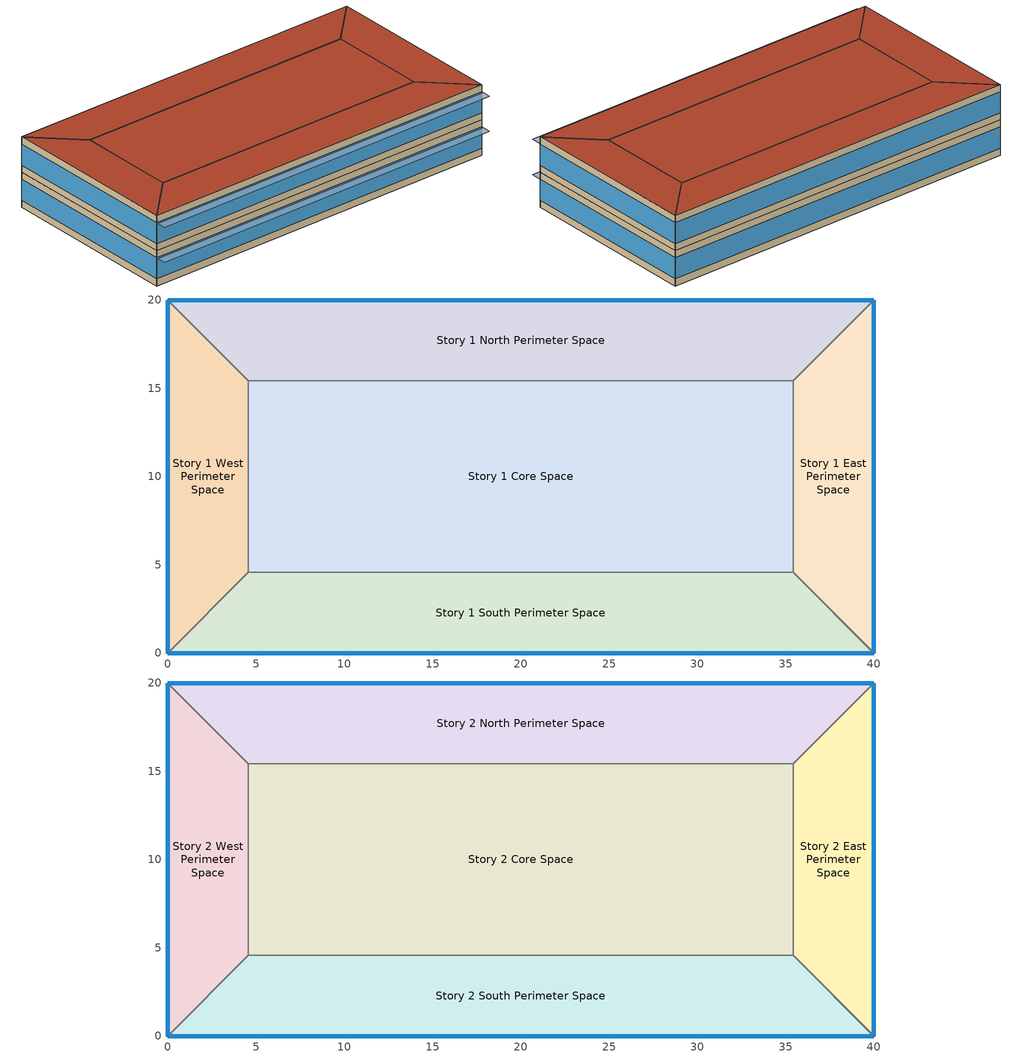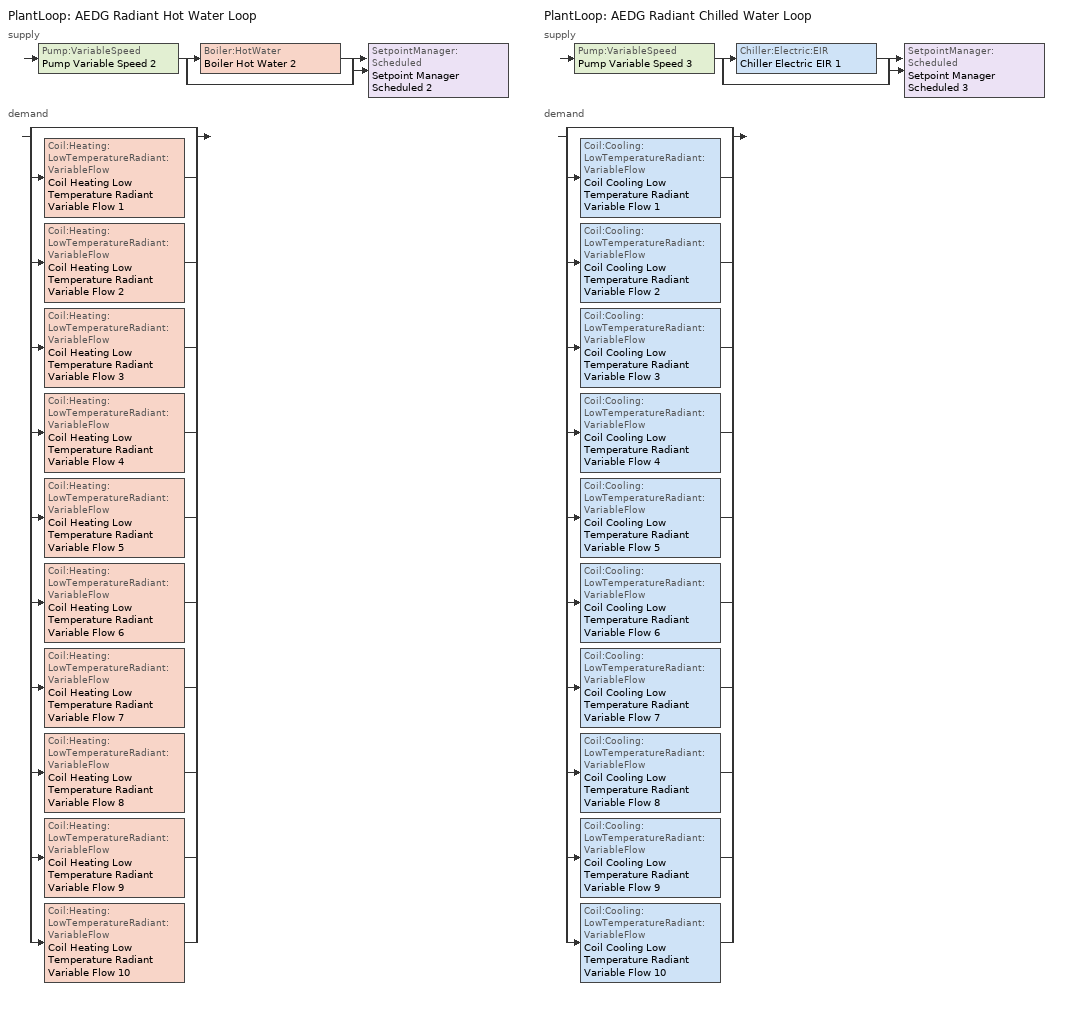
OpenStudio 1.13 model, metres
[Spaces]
Story 1 West Perimeter Space
 floor ground (Construction Internal Source 6): 0,20 4.57,15.43 4.57,4.57 0,0 z0
 wall outside: 0,20 0,0 z0:3.8
 wall to Story 1 North Perimeter Space: 4.57,15.43 0,20 z0:3.8
 wall to Story 1 Core Space: 4.57,4.57 4.57,15.43 z0:3.8
 wall to Story 1 South Perimeter Space: 0,0 4.57,4.57 z0:3.8
 window: 0,19.97 0,0.03 z0.76:3.05
Story 1 North Perimeter Space
 floor ground (Construction Internal Source 10): 40,20 35.43,15.43 4.57,15.43 0,20 z0
 wall outside: 40,20 0,20 z0:3.8
 wall to Story 1 East Perimeter Space: 35.43,15.43 40,20 z0:3.8
 wall to Story 1 Core Space: 4.57,15.43 35.43,15.43 z0:3.8
 window: 39.97,20 0.03,20 z0.76:3.04
Story 1 East Perimeter Space
 floor ground (Construction Internal Source 1): 40,20 40,0 35.43,4.57 35.43,15.43 z0
 wall outside: 40,0 40,20 z0:3.8
 wall to Story 1 South Perimeter Space: 35.43,4.57 40,0 z0:3.8
 wall to Story 1 Core Space: 35.43,15.43 35.43,4.57 z0:3.8
 window: 40,0.03 40,19.97 z0.76:3.05
Story 1 South Perimeter Space
 floor ground (Construction Internal Source 3): 35.43,4.57 40,0 0,0 4.57,4.57 z0
 wall outside: 0,0 40,0 z0:3.8
 wall to Story 1 Core Space: 35.43,4.57 4.57,4.57 z0:3.8
 window: 0.03,0 39.97,0 z0.76:3.04
Story 1 Core Space
 floor ground (Construction Internal Source 5): 35.43,15.43 35.43,4.57 4.57,4.57 4.57,15.43 z0
Story 2 West Perimeter Space
 floor to Story 1 West Perimeter Space (Construction Internal Source 7): 0,20 4.57,15.43 4.57,4.57 0,0 z3.8
 wall outside: 0,20 0,0 z3.8:7.6
 wall to Story 2 North Perimeter Space: 4.57,15.43 0,20 z3.8:7.6
 wall to Story 2 Core Space: 4.57,4.57 4.57,15.43 z3.8:7.6
 wall to Story 2 South Perimeter Space: 0,0 4.57,4.57 z3.8:7.6
 window: 0,19.97 0,0.03 z4.56:6.85
 roof outside: 0,0 4.57,4.57 4.57,15.43 0,20 z7.6
Story 2 North Perimeter Space
 floor to Story 1 North Perimeter Space (Construction Internal Source 2): 40,20 35.43,15.43 4.57,15.43 0,20 z3.8
 wall outside: 40,20 0,20 z3.8:7.6
 wall to Story 2 East Perimeter Space: 35.43,15.43 40,20 z3.8:7.6
 wall to Story 2 Core Space: 4.57,15.43 35.43,15.43 z3.8:7.6
 window: 39.97,20 0.03,20 z4.56:6.84
 roof outside: 35.43,15.43 40,20 0,20 4.57,15.43 z7.6
Story 2 East Perimeter Space
 floor to Story 1 East Perimeter Space (Construction Internal Source 8): 40,20 40,0 35.43,4.57 35.43,15.43 z3.8
 wall outside: 40,0 40,20 z3.8:7.6
 wall to Story 2 South Perimeter Space: 35.43,4.57 40,0 z3.8:7.6
 wall to Story 2 Core Space: 35.43,15.43 35.43,4.57 z3.8:7.6
 window: 40,0.03 40,19.97 z4.56:6.85
 roof outside: 40,0 40,20 35.43,15.43 35.43,4.57 z7.6
Story 2 South Perimeter Space
 floor to Story 1 South Perimeter Space (Construction Internal Source 9): 35.43,4.57 40,0 0,0 4.57,4.57 z3.8
 wall outside: 0,0 40,0 z3.8:7.6
 wall to Story 2 Core Space: 35.43,4.57 4.57,4.57 z3.8:7.6
 window: 0.03,0 39.97,0 z4.56:6.84
 roof outside: 40,0 35.43,4.57 4.57,4.57 0,0 z7.6
Story 2 Core Space
 floor to Story 1 Core Space (Construction Internal Source 4): 35.43,15.43 35.43,4.57 4.57,4.57 4.57,15.43 z3.8
 roof outside: 35.43,4.57 35.43,15.43 4.57,15.43 4.57,4.57 z7.6
shading: 39.97,-1.14 39.97,0 0.03,0 0.03,-1.14 z6.84; 39.97,-1.14 39.97,0 0.03,0 0.03,-1.14 z3.04
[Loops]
PlantLoop 'AEDG Radiant Hot Water Loop'
 supply: Pump:VariableSpeed 'Pump Variable Speed 2' > split
  | Boiler:HotWater 'Boiler Hot Water 2'
  | bypass
  join > SetpointManager:Scheduled 'Setpoint Manager Scheduled 2'
 demand: split
  | bypass
  | Coil:Heating:LowTemperatureRadiant:VariableFlow 'Coil Heating Low Temperature Radiant Variable Flow 1'
  | Coil:Heating:LowTemperatureRadiant:VariableFlow 'Coil Heating Low Temperature Radiant Variable Flow 2'
  | Coil:Heating:LowTemperatureRadiant:VariableFlow 'Coil Heating Low Temperature Radiant Variable Flow 3'
  | Coil:Heating:LowTemperatureRadiant:VariableFlow 'Coil Heating Low Temperature Radiant Variable Flow 4'
  | Coil:Heating:LowTemperatureRadiant:VariableFlow 'Coil Heating Low Temperature Radiant Variable Flow 5'
  | Coil:Heating:LowTemperatureRadiant:VariableFlow 'Coil Heating Low Temperature Radiant Variable Flow 6'
  | Coil:Heating:LowTemperatureRadiant:VariableFlow 'Coil Heating Low Temperature Radiant Variable Flow 7'
  | Coil:Heating:LowTemperatureRadiant:VariableFlow 'Coil Heating Low Temperature Radiant Variable Flow 8'
  | Coil:Heating:LowTemperatureRadiant:VariableFlow 'Coil Heating Low Temperature Radiant Variable Flow 9'
  | Coil:Heating:LowTemperatureRadiant:VariableFlow 'Coil Heating Low Temperature Radiant Variable Flow 10'
PlantLoop 'AEDG Radiant Chilled Water Loop'
 supply: Pump:VariableSpeed 'Pump Variable Speed 3' > split
  | Chiller:Electric:EIR 'Chiller Electric EIR 1'
  | bypass
  join > SetpointManager:Scheduled 'Setpoint Manager Scheduled 3'
 demand: split
  | bypass
  | Coil:Cooling:LowTemperatureRadiant:VariableFlow 'Coil Cooling Low Temperature Radiant Variable Flow 1'
  | Coil:Cooling:LowTemperatureRadiant:VariableFlow 'Coil Cooling Low Temperature Radiant Variable Flow 2'
  | Coil:Cooling:LowTemperatureRadiant:VariableFlow 'Coil Cooling Low Temperature Radiant Variable Flow 3'
  | Coil:Cooling:LowTemperatureRadiant:VariableFlow 'Coil Cooling Low Temperature Radiant Variable Flow 4'
  | Coil:Cooling:LowTemperatureRadiant:VariableFlow 'Coil Cooling Low Temperature Radiant Variable Flow 5'
  | Coil:Cooling:LowTemperatureRadiant:VariableFlow 'Coil Cooling Low Temperature Radiant Variable Flow 6'
  | Coil:Cooling:LowTemperatureRadiant:VariableFlow 'Coil Cooling Low Temperature Radiant Variable Flow 7'
  | Coil:Cooling:LowTemperatureRadiant:VariableFlow 'Coil Cooling Low Temperature Radiant Variable Flow 8'
  | Coil:Cooling:LowTemperatureRadiant:VariableFlow 'Coil Cooling Low Temperature Radiant Variable Flow 9'
  | Coil:Cooling:LowTemperatureRadiant:VariableFlow 'Coil Cooling Low Temperature Radiant Variable Flow 10'
[ClimateZones]
Climate Zone Institution Name 1=ASHRAE; Climate Zone Document Name 1=ANSI/ASHRAE Standard 169; Climate Zone Document Year 1=2006; Climate Zone Value 1=2A; Climate Zone Institution Name 2=CEC; Climate Zone Document Name 2=California Climate Zone Descriptions; Climate Zone Document Year 2=1995
[Building]
Building 1: Space Type=90.1-2010 - Office - OpenOffice; Default Construction Set=90.1-2010 - CZ2 - Office; Standards Building Type=Office
[Site]
Houston Bush Intercontinental: Latitude {deg}=30; Longitude {deg}=-95.37; Time Zone {hr}=-6; Elevation {m}=29
[SizingPeriod:DesignDay] Barometric Pressure {Pa}=100977; Sky Clearness=0; Rain Indicator=0; Snow Indicator=0; Day of Month=21; Daylight Saving Time Indicator=0; Dry-Bulb Temperature Range Modifier Type=DefaultMultipliers
Name | Maximum Dry-Bulb Temperature {C} | Daily Dry-Bulb Temperature Range {deltaC} | Humidity Indicating Conditions at Maximum Dry-Bulb | Wind Speed {m/s} | Wind Direction {deg} | Month | Day Type | Humidity Indicating Type | Solar Model Indicator | ASHRAE Taub | ASHRAE Taud
Houston Bush Intercontinental Ann Clg .4% Condns DP=>MDB | 28.3 | 10.1 | 25.5 | 3.5 | 170 | 7 | SummerDesignDay | Dewpoint | ASHRAETau | 0.499 | 1.97
Houston Bush Intercontinental Ann Htg 99.6% Condns DB | -1.6 | 0 | -1.6 | 2.8 | 0 | 1 | WinterDesignDay | Wetbulb | ASHRAEClearSky
Houston Bush Intercontinental Ann Clg .4% Condns Enth=>MDB | 31.4 | 10.1 | 83200 | 3.5 | 170 | 7 | SummerDesignDay | Enthalpy | ASHRAETau | 0.499 | 1.97
Houston Bush Intercontinental Ann Clg .4% Condns DB=>MWB | 36 | 10.1 | 24.8 | 3.5 | 170 | 7 | SummerDesignDay | Wetbulb | ASHRAETau | 0.499 | 1.97
Houston Bush Intercontinental Ann Clg .4% Condns WB=>MDB | 31.7 | 10.1 | 26.7 | 3.5 | 170 | 7 | SummerDesignDay | Wetbulb | ASHRAETau | 0.499 | 1.97
Houston Bush Intercontinental Ann Htg Wind 99.6% Condns WS=>MCDB | 13.9 | 0 | 13.9 | 9.9 | 0 | 1 | WinterDesignDay | Wetbulb | ASHRAEClearSky
Houston Bush Intercontinental Ann Hum_n 99.6% Condns DP=>MCDB | 3.3 | 0 | -9.5 | 2.8 | 0 | 1 | WinterDesignDay | Dewpoint | ASHRAEClearSky
[DefaultConstructionSet]
90.1-2010 - CZ2 - Office: Default Exterior Surface Constructions=Default Surface Constructions 1; Default Interior Surface Constructions=Default Surface Constructions 2; Default Ground Contact Surface Constructions=Default Surface Constructions 3; Default Exterior SubSurface Constructions=Default Sub Surface Constructions 1; Default Interior SubSurface Constructions=Default Sub Surface Constructions 2; Interior Partition Construction=Interior Partition
[DefaultSurfaceConstructions]
Name | Floor Construction | Wall Construction | Roof Ceiling Construction
Default Surface Constructions 1 | ExtSlabCarpet 4in ClimateZone 1-8 | ASHRAE 90.1-2010 ExtWall Mass ClimateZone 2 | ASHRAE 90.1-2010 ExtRoof IEAD ClimateZone 2-8
Default Surface Constructions 2 | Interior Floor | Interior Wall | Interior Ceiling
Default Surface Constructions 3 | ExtSlabCarpet 4in ClimateZone 1-8 | ExtSlabCarpet 4in ClimateZone 1-8 | ExtSlabCarpet 4in ClimateZone 1-8
[Construction]
ExtSlabCarpet 4in ClimateZone 1-8: MAT-CC05 4 HW CONCRETE, CP02 CARPET PAD
ASHRAE 90.1-2010 ExtWall Mass ClimateZone 2: 1IN Stucco, 8IN CONCRETE HW RefBldg, Mass Wall Insulation R-4.23 IP, 1/2IN Gypsum
ASHRAE 90.1-2010 ExtRoof IEAD ClimateZone 2-8: Roof Membrane, IEAD Roof Insulation R-19.72 IP, Metal Decking
Interior Floor: F16 Acoustic tile, F05 Ceiling air space resistance, M11 100mm lightweight concrete
Interior Wall: G01a 19mm gypsum board, F04 Wall air space resistance, G01a 19mm gypsum board
Interior Ceiling: M11 100mm lightweight concrete, F05 Ceiling air space resistance, F16 Acoustic tile
ASHRAE 90.1-2010 ExtWindow Metal ClimateZone 2: Fixed Window 4.26/0.25/0.16
Exterior Door: F08 Metal surface, I01 25mm insulation board
Interior Window: Clear 3mm
Interior Door; Interior Partition: G05 25mm wood
[Material]
Name | Roughness | Thickness {m} | Conductivity {W/m-K} | Density {kg/m3} | Specific Heat {J/kg-K} | Thermal Absorptance | Solar Absorptance | Visible Absorptance
MAT-CC05 4 HW CONCRETE | Rough | 0.1016 | 1.311 | 2240 | 836.8 | 0.9 | 0.85 | 0.85
1IN Stucco | Smooth | 0.0253 | 0.6918 | 1858 | 837 | 0.9 | 0.92 | 0.92
8IN CONCRETE HW RefBldg | Rough | 0.2032 | 1.311 | 2240 | 836.8 | 0.9 | 0.7 | 0.7
Mass Wall Insulation R-4.23 IP | MediumRough | 0.0365372 | 0.049 | 265 | 836.8 | 0.9 | 0.7 | 0.7
1/2IN Gypsum | Smooth | 0.0127 | 0.16 | 784.9 | 830 | 0.9 | 0.4 | 0.4
Roof Membrane | VeryRough | 0.0095 | 0.16 | 1121.29 | 1460 | 0.9 | 0.7 | 0.7
IEAD Roof Insulation R-19.72 IP | MediumRough | 0.170137 | 0.049 | 265 | 836.8 | 0.9 | 0.7 | 0.7
Metal Decking | MediumSmooth | 0.0015 | 45.006 | 7680 | 418.4 | 0.9 | 0.6 | 0.6
F16 Acoustic tile | MediumSmooth | 0.0191 | 0.06 | 368 | 590 | 0.9 | 0.3 | 0.3
M11 100mm lightweight concrete | MediumRough | 0.1016 | 0.53 | 1280 | 840 | 0.9 | 0.5 | 0.5
G01a 19mm gypsum board | MediumSmooth | 0.019 | 0.16 | 800 | 1090 | 0.9 | 0.4 | 0.4
F08 Metal surface | Smooth | 0.0008 | 45.28 | 7824 | 500 | 0.9 | 0.7 | 0.7
I01 25mm insulation board | MediumRough | 0.0254 | 0.03 | 43 | 1210 | 0.9 | 0.6 | 0.6
G05 25mm wood | MediumSmooth | 0.0254 | 0.15 | 608 | 1630 | 0.9 | 0.5 | 0.5
Material 1; Material 3; Material 5; Material 7; Material 9; Material 11; Material 13; Material 15; Material 17; Material 19 | Rough | 0.0254 | 0.02 | 56.06 | 1210
Material 2; Material 4; Material 6; Material 8; Material 10; Material 12; Material 14; Material 16; Material 18; Material 20 | MediumRough | 0.0508 | 2.31 | 2322 | 832
[Material:NoMass]
CP02 CARPET PAD: Roughness=Smooth; Thermal Resistance {m2-K/W}=0.1; Thermal Absorptance=0.9; Solar Absorptance=0.8; Visible Absorptance=0.8
[Material:AirGap]
Name | Thermal Resistance {m2-K/W}
F05 Ceiling air space resistance | 0.18
F04 Wall air space resistance | 0.15
[DefaultSubSurfaceConstructions]
Name | Fixed Window Construction | Operable Window Construction | Door Construction | Tubular Daylight Dome Construction | Tubular Daylight Diffuser Construction
Default Sub Surface Constructions 1 | ASHRAE 90.1-2010 ExtWindow Metal ClimateZone 2 | ASHRAE 90.1-2010 ExtWindow Metal ClimateZone 2 | Exterior Door | Interior Window | Interior Window
Default Sub Surface Constructions 2 | Interior Window | Interior Window | Interior Door
[WindowMaterial:SimpleGlazingSystem]
Fixed Window 4.26/0.25/0.16: U-Factor {W/m2-K}=4.2587; Solar Heat Gain Coefficient=0.25; Visible Transmittance=0.16
[WindowMaterial:Glazing]
Clear 3mm: Optical Data Type=SpectralAverage; Thickness {m}=0.003; Solar Transmittance at Normal Incidence=0.837; Front Side Solar Reflectance at Normal Incidence=0.075; Back Side Solar Reflectance at Normal Incidence=0; Visible Transmittance at Normal Incidence=0.898; Front Side Visible Reflectance at Normal Incidence=0.081; Back Side Visible Reflectance at Normal Incidence=0; Infrared Transmittance at Normal Incidence=0; Front Side Infrared Hemispherical Emissivity=0.84; Back Side Infrared Hemispherical Emissivity=0.84; Conductivity {W/m-K}=0.9; Dirt Correction Factor for Solar and Visible Transmittance=1; Solar Diffusing=No
[Construction:InternalSource]
Construction Internal Source 1: 2, Material 1, Material 2, Material 2
Construction Internal Source 2: 2, Material 3, Material 4, Material 4
Construction Internal Source 3: 2, Material 5, Material 6, Material 6
Construction Internal Source 4: 2, Material 7, Material 8, Material 8
Construction Internal Source 5: 2, Material 9, Material 10, Material 10
Construction Internal Source 6: 2, Material 11, Material 12, Material 12
Construction Internal Source 7: 2, Material 13, Material 14, Material 14
Construction Internal Source 8: 2, Material 15, Material 16, Material 16
Construction Internal Source 9: 2, Material 17, Material 18, Material 18
Construction Internal Source 10: 2, Material 19, Material 20, Material 20
[DesignSpecification:OutdoorAir] Outdoor Air Method=Sum; Outdoor Air Flow per Person {m3/s-person}=0.00235974; Outdoor Air Flow per Floor Area {m3/s-m2}=0.0003048
90.1-2010 - Office - ClosedOffice Ventilation; 90.1-2010 - Office - Conference Ventilation; 90.1-2010 - Office - OpenOffice Ventilation
[ThermostatSetpoint:DualSetpoint]
Thermostat Setpoint Dual Setpoint 1; Thermostat Setpoint Dual Setpoint 2; Thermostat Setpoint Dual Setpoint 3; Thermostat Setpoint Dual Setpoint 4; Thermostat Setpoint Dual Setpoint 5; Thermostat Setpoint Dual Setpoint 6; Thermostat Setpoint Dual Setpoint 7; Thermostat Setpoint Dual Setpoint 8; Thermostat Setpoint Dual Setpoint 9; Thermostat Setpoint Dual Setpoint 10
[SpaceType] Standards Building Type=Office
Name | Default Schedule Set | Design Specification Outdoor Air Object | Standards Space Type
90.1-2010 - Office - ClosedOffice | 90.1-2010 - Office - ClosedOffice Schedule Set | 90.1-2010 - Office - ClosedOffice Ventilation | ClosedOffice
90.1-2010 - Office - Conference | 90.1-2010 - Office - Conference Schedule Set | 90.1-2010 - Office - Conference Ventilation | Conference
90.1-2010 - Office - OpenOffice | 90.1-2010 - Office - OpenOffice Schedule Set | 90.1-2010 - Office - OpenOffice Ventilation | OpenOffice
[DefaultScheduleSet] Number of People Schedule=Medium Office Bldg Occ; People Activity Level Schedule=Medium Office Activity; Lighting Schedule=Office Bldg Light; Electric Equipment Schedule=Medium Office Bldg Equip; Infiltration Schedule=Medium Office Infil Quarter On
90.1-2010 - Office - ClosedOffice Schedule Set; 90.1-2010 - Office - Conference Schedule Set; 90.1-2010 - Office - OpenOffice Schedule Set
[Lights:Definition] Design Level Calculation Method=Watts/Area
Name | Watts per Space Floor Area {W/m2}
90.1-2010 - Office - ClosedOffice Lights Definition | 11.9479
90.1-2010 - Office - Conference Lights Definition | 132.396
90.1-2010 - Office - OpenOffice Lights Definition | 10.5486
[Lights]
Name | Lights Definition | Space or SpaceType
90.1-2010 - Office - ClosedOffice Lights | 90.1-2010 - Office - ClosedOffice Lights Definition | 90.1-2010 - Office - ClosedOffice
90.1-2010 - Office - Conference Lights | 90.1-2010 - Office - Conference Lights Definition | 90.1-2010 - Office - Conference
90.1-2010 - Office - OpenOffice Lights | 90.1-2010 - Office - OpenOffice Lights Definition | 90.1-2010 - Office - OpenOffice
[People:Definition] Number of People Calculation Method=People/Area; Fraction Radiant=0.3
Name | People per Space Floor Area {person/m2}
90.1-2010 - Office - ClosedOffice People Definition | 0.0511286
90.1-2010 - Office - Conference People Definition | 0.538196
90.1-2010 - Office - OpenOffice People Definition | 0.0565105
[People]
Name | People Definition | Space or SpaceType
90.1-2010 - Office - ClosedOffice People | 90.1-2010 - Office - ClosedOffice People Definition | 90.1-2010 - Office - ClosedOffice
90.1-2010 - Office - Conference People | 90.1-2010 - Office - Conference People Definition | 90.1-2010 - Office - Conference
90.1-2010 - Office - OpenOffice People | 90.1-2010 - Office - OpenOffice People Definition | 90.1-2010 - Office - OpenOffice
[SpaceInfiltration:DesignFlowRate] Design Flow Rate Calculation Method=Flow/ExteriorArea; Flow per Exterior Surface Area {m3/s-m2}=0.000226568
Name | Space or SpaceType
90.1-2010 - Office - ClosedOffice Infiltration | 90.1-2010 - Office - ClosedOffice
90.1-2010 - Office - Conference Infiltration | 90.1-2010 - Office - Conference
90.1-2010 - Office - OpenOffice Infiltration | 90.1-2010 - Office - OpenOffice
[ElectricEquipment:Definition] Design Level Calculation Method=Watts/Area
Name | Watts per Space Floor Area {W/m2}
90.1-2010 - Office - ClosedOffice Electric Equipment Definition | 6.8889
90.1-2010 - Office - Conference Electric Equipment Definition | 3.98265
90.1-2010 - Office - OpenOffice Electric Equipment Definition | 7.64238
[ElectricEquipment]
Name | Electric Equipment Definition | Space or SpaceType
90.1-2010 - Office - ClosedOffice Electric Equipment | 90.1-2010 - Office - ClosedOffice Electric Equipment Definition | 90.1-2010 - Office - ClosedOffice
90.1-2010 - Office - Conference Electric Equipment | 90.1-2010 - Office - Conference Electric Equipment Definition | 90.1-2010 - Office - Conference
90.1-2010 - Office - OpenOffice Electric Equipment | 90.1-2010 - Office - OpenOffice Electric Equipment Definition | 90.1-2010 - Office - OpenOffice
[BuildingStory] Nominal Floor to Floor Height {m}=3.8
Name | Nominal Z Coordinate {m}
Story 1 | 0
Story 2 | 3.8
[Space]
Name | Building Story | Thermal Zone | Space Type
Story 1 West Perimeter Space | Story 1 | Thermal Zone: Story 1 West Perimeter Space
Story 1 North Perimeter Space | Story 1 | Thermal Zone: Story 1 North Perimeter Space
Story 1 East Perimeter Space | Story 1 | Thermal Zone: Story 1 East Perimeter Space
Story 1 South Perimeter Space | Story 1 | Thermal Zone: Story 1 South Perimeter Space
Story 1 Core Space | Story 1 | Thermal Zone: Story 1 Core Space
Story 2 West Perimeter Space | Story 2 | Thermal Zone: Story 2 West Perimeter Space | 90.1-2010 - Office - ClosedOffice
Story 2 North Perimeter Space | Story 2 | Thermal Zone: Story 2 North Perimeter Space | 90.1-2010 - Office - ClosedOffice
Story 2 East Perimeter Space | Story 2 | Thermal Zone: Story 2 East Perimeter Space | 90.1-2010 - Office - ClosedOffice
Story 2 South Perimeter Space | Story 2 | Thermal Zone: Story 2 South Perimeter Space
Story 2 Core Space | Story 2 | Thermal Zone: Story 2 Core Space | 90.1-2010 - Office - Conference
[ThermalZone] Use Ideal Air Loads=No
Name | Thermostat
Thermal Zone: Story 1 West Perimeter Space | Thermostat Setpoint Dual Setpoint 2
Thermal Zone: Story 1 Core Space | Thermostat Setpoint Dual Setpoint 1
Thermal Zone: Story 1 North Perimeter Space | Thermostat Setpoint Dual Setpoint 3
Thermal Zone: Story 1 South Perimeter Space | Thermostat Setpoint Dual Setpoint 4
Thermal Zone: Story 2 East Perimeter Space | Thermostat Setpoint Dual Setpoint 5
Thermal Zone: Story 2 West Perimeter Space | Thermostat Setpoint Dual Setpoint 6
Thermal Zone: Story 2 Core Space | Thermostat Setpoint Dual Setpoint 7
Thermal Zone: Story 1 East Perimeter Space | Thermostat Setpoint Dual Setpoint 8
Thermal Zone: Story 2 South Perimeter Space | Thermostat Setpoint Dual Setpoint 9
Thermal Zone: Story 2 North Perimeter Space | Thermostat Setpoint Dual Setpoint 10
[Sizing:Zone] Zone Cooling Design Supply Air Temperature Input Method=SupplyAirTemperature; Zone Cooling Design Supply Air Temperature {C}=14; Zone Cooling Design Supply Air Temperature Difference {deltaC}=11.11; Zone Heating Design Supply Air Temperature Input Method=SupplyAirTemperature; Zone Heating Design Supply Air Temperature {C}=40; Zone Heating Design Supply Air Temperature Difference {deltaC}=11.11; Zone Cooling Design Supply Air Humidity Ratio {kg-H2O/kg-air}=0.0085; Zone Heating Design Supply Air Humidity Ratio {kg-H2O/kg-air}=0.008; Cooling Design Air Flow Method=DesignDay; Heating Design Air Flow Method=DesignDay; Account for Dedicated Outdoor Air System=No; Dedicated Outdoor Air System Control Strategy=NeutralSupplyAir; Dedicated Outdoor Air Low Setpoint Temperature for Design {C}=autosize; Dedicated Outdoor Air High Setpoint Temperature for Design {C}=autosize
Thermal Zone: Story 1 West Perimeter Space; Thermal Zone: Story 1 Core Space; Thermal Zone: Story 1 North Perimeter Space; Thermal Zone: Story 1 South Perimeter Space; Thermal Zone: Story 2 East Perimeter Space; Thermal Zone: Story 2 West Perimeter Space; Thermal Zone: Story 2 Core Space; Thermal Zone: Story 1 East Perimeter Space; Thermal Zone: Story 2 South Perimeter Space; Thermal Zone: Story 2 North Perimeter Space
[Zone equipment]
Thermal Zone: Story 1 West Perimeter Space: Zone HVAC Low Temperature Radiant Variable Flow 6
Thermal Zone: Story 1 Core Space: Zone HVAC Low Temperature Radiant Variable Flow 5
Thermal Zone: Story 1 North Perimeter Space: Zone HVAC Low Temperature Radiant Variable Flow 10
Thermal Zone: Story 1 South Perimeter Space: Zone HVAC Low Temperature Radiant Variable Flow 3
Thermal Zone: Story 2 East Perimeter Space: Zone HVAC Low Temperature Radiant Variable Flow 8
Thermal Zone: Story 2 West Perimeter Space: Zone HVAC Low Temperature Radiant Variable Flow 7
Thermal Zone: Story 2 Core Space: Zone HVAC Low Temperature Radiant Variable Flow 4
Thermal Zone: Story 1 East Perimeter Space: Zone HVAC Low Temperature Radiant Variable Flow 1
Thermal Zone: Story 2 South Perimeter Space: Zone HVAC Low Temperature Radiant Variable Flow 9
Thermal Zone: Story 2 North Perimeter Space: Zone HVAC Low Temperature Radiant Variable Flow 2
[PlantLoop] Plant Loop Volume {m3}=Autocalculate; Load Distribution Scheme=Optimal
Name | Fluid Type | Maximum Loop Temperature {C} | Minimum Loop Temperature {C}
AEDG Radiant Hot Water Loop | Water | 100 | 10
AEDG Radiant Chilled Water Loop |  | 98 | 1
[Sizing:Plant] Sizing Option=NonCoincident; Zone Timesteps in Averaging Window=1; Coincident Sizing Factor Mode=None
Name | Loop Type | Design Loop Exit Temperature {C} | Loop Design Temperature Difference {deltaC}
AEDG Radiant Hot Water Loop | Heating | 60 | 11
AEDG Radiant Chilled Water Loop | Cooling | 15 | 6.7
[Pump:VariableSpeed] Motor Efficiency=0.9; Coefficient 1 of the Part Load Performance Curve=0; Coefficient 2 of the Part Load Performance Curve=0.0216; Coefficient 3 of the Part Load Performance Curve=-0.0325; Coefficient 4 of the Part Load Performance Curve=1.0095; Pump Control Type=Intermittent
Name | Rated Pump Head {Pa}
Pump Variable Speed 2 | 119563
Pump Variable Speed 3 | 149453
[Boiler:HotWater]
Boiler Hot Water 2: Nominal Thermal Efficiency=0.9; Water Outlet Upper Temperature Limit {C}=99; Boiler Flow Mode=ConstantFlow; Parasitic Electric Load {W}=0; Sizing Factor=1
[SetpointManager:Scheduled] Control Variable=Temperature
Name | Schedule
Setpoint Manager Scheduled 2 | AEDG HW-Radiant-Loop-Temp-Schedule
Setpoint Manager Scheduled 3 | AEDG CW-Radiant-Loop-Temp-Schedule
[Chiller:Electric:EIR]
Chiller Electric EIR 1: Reference Capacity {W}=Autosize; Reference COP {W/W}=2.93; Cooling Capacity Function of Temperature Curve=Curve Biquadratic 1; Electric Input to Cooling Output Ratio Function of Temperature Curve=Curve Biquadratic 2; Electric Input to Cooling Output Ratio Function of Part Load Ratio Curve=Curve Quadratic 1; Condenser Type=AirCooled; Chiller Flow Mode=ConstantFlow; Design Heat Recovery Water Flow Rate {m3/s}=0; Sizing Factor=1; Basin Heater Capacity {W/K}=0; Basin Heater Setpoint Temperature {C}=10
[Coil:Heating:LowTemperatureRadiant:VariableFlow] Heating Control Temperature Schedule=AEDG Office Mean Radiant Heating Setpoint Schedule
Coil Heating Low Temperature Radiant Variable Flow 1; Coil Heating Low Temperature Radiant Variable Flow 2; Coil Heating Low Temperature Radiant Variable Flow 3; Coil Heating Low Temperature Radiant Variable Flow 4; Coil Heating Low Temperature Radiant Variable Flow 5; Coil Heating Low Temperature Radiant Variable Flow 6; Coil Heating Low Temperature Radiant Variable Flow 7; Coil Heating Low Temperature Radiant Variable Flow 8; Coil Heating Low Temperature Radiant Variable Flow 9; Coil Heating Low Temperature Radiant Variable Flow 10
[Coil:Cooling:LowTemperatureRadiant:VariableFlow] Cooling Control Temperature Schedule=AEDG Office Mean Radiant Cooling Setpoint Schedule
Coil Cooling Low Temperature Radiant Variable Flow 1; Coil Cooling Low Temperature Radiant Variable Flow 2; Coil Cooling Low Temperature Radiant Variable Flow 3; Coil Cooling Low Temperature Radiant Variable Flow 4; Coil Cooling Low Temperature Radiant Variable Flow 5; Coil Cooling Low Temperature Radiant Variable Flow 6; Coil Cooling Low Temperature Radiant Variable Flow 7; Coil Cooling Low Temperature Radiant Variable Flow 8; Coil Cooling Low Temperature Radiant Variable Flow 9; Coil Cooling Low Temperature Radiant Variable Flow 10
[ZoneHVAC:LowTemperatureRadiant:VariableFlow] Availability Schedule=Always On Discrete; Radiant Surface Type=Floors; Hydronic Tubing Inside Diameter {m}=0.012; Temperature Control Type=MeanRadiantTemperature
Name | Low Temp Radiant Variable Flow Heating Coil | Low Temp Radiant Variable Flow Cooling Coil
Zone HVAC Low Temperature Radiant Variable Flow 1 | Coil Heating Low Temperature Radiant Variable Flow 1 | Coil Cooling Low Temperature Radiant Variable Flow 1
Zone HVAC Low Temperature Radiant Variable Flow 2 | Coil Heating Low Temperature Radiant Variable Flow 2 | Coil Cooling Low Temperature Radiant Variable Flow 2
Zone HVAC Low Temperature Radiant Variable Flow 3 | Coil Heating Low Temperature Radiant Variable Flow 3 | Coil Cooling Low Temperature Radiant Variable Flow 3
Zone HVAC Low Temperature Radiant Variable Flow 4 | Coil Heating Low Temperature Radiant Variable Flow 4 | Coil Cooling Low Temperature Radiant Variable Flow 4
Zone HVAC Low Temperature Radiant Variable Flow 5 | Coil Heating Low Temperature Radiant Variable Flow 5 | Coil Cooling Low Temperature Radiant Variable Flow 5
Zone HVAC Low Temperature Radiant Variable Flow 6 | Coil Heating Low Temperature Radiant Variable Flow 6 | Coil Cooling Low Temperature Radiant Variable Flow 6
Zone HVAC Low Temperature Radiant Variable Flow 7 | Coil Heating Low Temperature Radiant Variable Flow 7 | Coil Cooling Low Temperature Radiant Variable Flow 7
Zone HVAC Low Temperature Radiant Variable Flow 8 | Coil Heating Low Temperature Radiant Variable Flow 8 | Coil Cooling Low Temperature Radiant Variable Flow 8
Zone HVAC Low Temperature Radiant Variable Flow 9 | Coil Heating Low Temperature Radiant Variable Flow 9 | Coil Cooling Low Temperature Radiant Variable Flow 9
Zone HVAC Low Temperature Radiant Variable Flow 10 | Coil Heating Low Temperature Radiant Variable Flow 10 | Coil Cooling Low Temperature Radiant Variable Flow 10
[Schedule:Ruleset]
Name | Default Day Schedule | Summer Design Day Schedule | Winter Design Day Schedule
Office Bldg Light | Office Bldg Light Default Schedule | Office Bldg Light Summer Design Day | Office Bldg Light Winter Design Day
Medium Office Bldg Occ | Medium Office Bldg Occ Default Schedule | Medium Office Bldg Occ Summer Design Day | Medium Office Bldg Occ Winter Design Day
Medium Office Activity | Medium Office Activity Default Schedule | Medium Office Activity Summer Design Day | Medium Office Activity Winter Design Day
Medium Office Infil Quarter On | Medium Office Infil Quarter On Default Schedule | Medium Office Infil Quarter On Summer Design Day | Medium Office Infil Quarter On Winter Design Day
Medium Office Bldg Equip | Medium Office Bldg Equip Default Schedule | Medium Office Bldg Equip Summer Design Day | Medium Office Bldg Equip Winter Design Day
AEDG HW-Radiant-Loop-Temp-Schedule | AEDG HW-Radiant-Loop-Temp-Schedule All Days
AEDG CW-Radiant-Loop-Temp-Schedule | AEDG CW-Radiant-Loop-Temp-Schedule All Days
AEDG Office Mean Radiant Heating Setpoint Schedule | AEDG Office Mean Radiant Heating Setpoint Schedule Weekday | AEDG Office Mean Radiant Heating Setpoint Schedule Summer Design Day | AEDG Office Mean Radiant Heating Setpoint Schedule Winter Design Day
AEDG Office Mean Radiant Cooling Setpoint Schedule | AEDG Office Mean Radiant Cooling Setpoint Schedule Weekday | AEDG Office Mean Radiant Cooling Setpoint Schedule Summer Design Day | AEDG Office Mean Radiant Cooling Setpoint Schedule Winter Design Day
[Schedule:Day]
Office Bldg Light Default Schedule: 5, 0, 0.05, 7, 0, 0.1, 8, 0, 0.3, 17, 0, 0.9, 18, 0, 0.7, 20, 0, 0.5, 22, 0, 0.3, 23, 0, 0.1, 24, 0, 0.05
Office Bldg Light Summer Design Day; Medium Office Infil Quarter On Rule 1 Day Schedule; Medium Office Bldg Equip Summer Design Day: 24, 0, 1
Office Bldg Light Winter Design Day; Medium Office Bldg Occ Winter Design Day; Medium Office Bldg Occ Rule 1 Day Schedule; Medium Office Bldg Equip Winter Design Day: 24, 0, 0
Office Bldg Light Rule 1 Day Schedule: 24, 0, 0.05
Office Bldg Light Rule 2 Day Schedule: 6, 0, 0.05, 8, 0, 0.1, 14, 0, 0.5, 17, 0, 0.15, 24, 0, 0.05
Medium Office Bldg Occ Default Schedule: 6, 0, 0, 7, 0, 0.1, 8, 0, 0.2, 12, 0, 0.95, 13, 0, 0.5, 17, 0, 0.95, 18, 0, 0.7, 20, 0, 0.4, 22, 0, 0.1, 24, 0, 0.05
Medium Office Bldg Occ Summer Design Day: 6, 0, 0, 22, 0, 1, 24, 0, 0.05
Medium Office Bldg Occ Rule 2 Day Schedule: 6, 0, 0, 8, 0, 0.1, 14, 0, 0.3, 17, 0, 0.1, 24, 0, 0
Medium Office Activity Default Schedule; Medium Office Activity Summer Design Day; Medium Office Activity Winter Design Day: 24, 0, 120
Medium Office Infil Quarter On Default Schedule; Medium Office Infil Quarter On Summer Design Day: 6, 0, 1, 22, 0, 0.25, 24, 0, 1
Medium Office Infil Quarter On Winter Design Day; Medium Office Infil Quarter On Rule 2 Day Schedule: 6, 0, 1, 18, 0, 0.25, 24, 0, 1
Medium Office Bldg Equip Default Schedule: 8, 0, 0.4, 12, 0, 0.9, 13, 0, 0.8, 17, 0, 0.9, 18, 0, 0.8, 20, 0, 0.6, 22, 0, 0.5, 24, 0, 0.4
Medium Office Bldg Equip Rule 1 Day Schedule: 24, 0, 0.3
Medium Office Bldg Equip Rule 2 Day Schedule: 6, 0, 0.3, 8, 0, 0.4, 14, 0, 0.5, 17, 0, 0.35, 24, 0, 0.3
AEDG HW-Radiant-Loop-Temp-Schedule All Days: 24, 0, 45
AEDG CW-Radiant-Loop-Temp-Schedule All Days: 24, 0, 15
AEDG Office Mean Radiant Heating Setpoint Schedule Weekday; AEDG Office Mean Radiant Heating Setpoint Schedule Summer Design Day: 6, 0, 18.3, 22, 0, 18.8, 24, 0, 18.3
AEDG Office Mean Radiant Heating Setpoint Schedule Winter Design Day: 24, 0, 18.8
AEDG Office Mean Radiant Heating Setpoint Schedule Saturday: 6, 0, 18.3, 18, 0, 18.8, 24, 0, 18.3
AEDG Office Mean Radiant Heating Setpoint Schedule Sunday: 24, 0, 18.3
AEDG Office Mean Radiant Cooling Setpoint Schedule Weekday; AEDG Office Mean Radiant Cooling Setpoint Schedule Winter Design Day: 6, 0, 26.7, 22, 0, 24, 24, 0, 26.7
AEDG Office Mean Radiant Cooling Setpoint Schedule Summer Design Day: 24, 0, 24
AEDG Office Mean Radiant Cooling Setpoint Schedule Saturday: 6, 0, 26.7, 18, 0, 24, 24, 0, 26.7
AEDG Office Mean Radiant Cooling Setpoint Schedule Sunday: 24, 0, 26.7
[Schedule:Rule] Date Specification Type=DateRange; Start Month=1; Start Day=1; End Month=12; End Day=31
Name | Schedule Ruleset | Rule Order | Day Schedule | Apply Sunday | Apply Monday | Apply Tuesday | Apply Wednesday | Apply Thursday | Apply Friday | Apply Saturday
Office Bldg Light Rule 1 | Office Bldg Light | 0 | Office Bldg Light Rule 1 Day Schedule | Yes | No | No | No | No | No | No
Office Bldg Light Rule 2 | Office Bldg Light | 1 | Office Bldg Light Rule 2 Day Schedule | No | No | No | No | No | No | Yes
Medium Office Bldg Occ Rule 1 | Medium Office Bldg Occ | 0 | Medium Office Bldg Occ Rule 1 Day Schedule | Yes | No | No | No | No | No | No
Medium Office Bldg Occ Rule 2 | Medium Office Bldg Occ | 1 | Medium Office Bldg Occ Rule 2 Day Schedule | No | No | No | No | No | No | Yes
Medium Office Infil Quarter On Rule 1 | Medium Office Infil Quarter On | 0 | Medium Office Infil Quarter On Rule 1 Day Schedule | Yes | No | No | No | No | No | No
Medium Office Infil Quarter On Rule 2 | Medium Office Infil Quarter On | 1 | Medium Office Infil Quarter On Rule 2 Day Schedule | No | No | No | No | No | No | Yes
Medium Office Bldg Equip Rule 1 | Medium Office Bldg Equip | 0 | Medium Office Bldg Equip Rule 1 Day Schedule | Yes | No | No | No | No | No | No
Medium Office Bldg Equip Rule 2 | Medium Office Bldg Equip | 1 | Medium Office Bldg Equip Rule 2 Day Schedule | No | No | No | No | No | No | Yes
AEDG Office Mean Radiant Heating Setpoint Schedule Saturday Rule | AEDG Office Mean Radiant Heating Setpoint Schedule | 1 | AEDG Office Mean Radiant Heating Setpoint Schedule Saturday |  |  |  |  |  |  | Yes
AEDG Office Mean Radiant Heating Setpoint Schedule Sunday Rule | AEDG Office Mean Radiant Heating Setpoint Schedule | 0 | AEDG Office Mean Radiant Heating Setpoint Schedule Sunday | Yes
AEDG Office Mean Radiant Cooling Setpoint Schedule Saturday Rule | AEDG Office Mean Radiant Cooling Setpoint Schedule | 1 | AEDG Office Mean Radiant Cooling Setpoint Schedule Saturday |  |  |  |  |  |  | Yes
AEDG Office Mean Radiant Cooling Setpoint Schedule Sunday Rule | AEDG Office Mean Radiant Cooling Setpoint Schedule | 0 | AEDG Office Mean Radiant Cooling Setpoint Schedule Sunday | Yes
[Curve:Biquadratic] Minimum Value of x=0; Maximum Value of x=20; Minimum Value of y=0; Maximum Value of y=50
Name | Coefficient1 Constant | Coefficient2 x | Coefficient3 x**2 | Coefficient4 y | Coefficient5 y**2 | Coefficient6 x*y
Curve Biquadratic 1 | 1.05 | 0.0336 | 0.000215 | -0.00518 | -4.42e-05 | -0.000215
Curve Biquadratic 2 | 0.583 | -0.00404 | 0.000468 | -0.000224 | 0.000481 | -0.000682
[Curve:Quadratic]
Curve Quadratic 1: Coefficient1 Constant=0.0419; Coefficient2 x=0.625; Coefficient3 x**2=0.323; Minimum Value of x=0; Maximum Value of x=1.2
[Schedule:Constant]
Always On Discrete: Value=1
